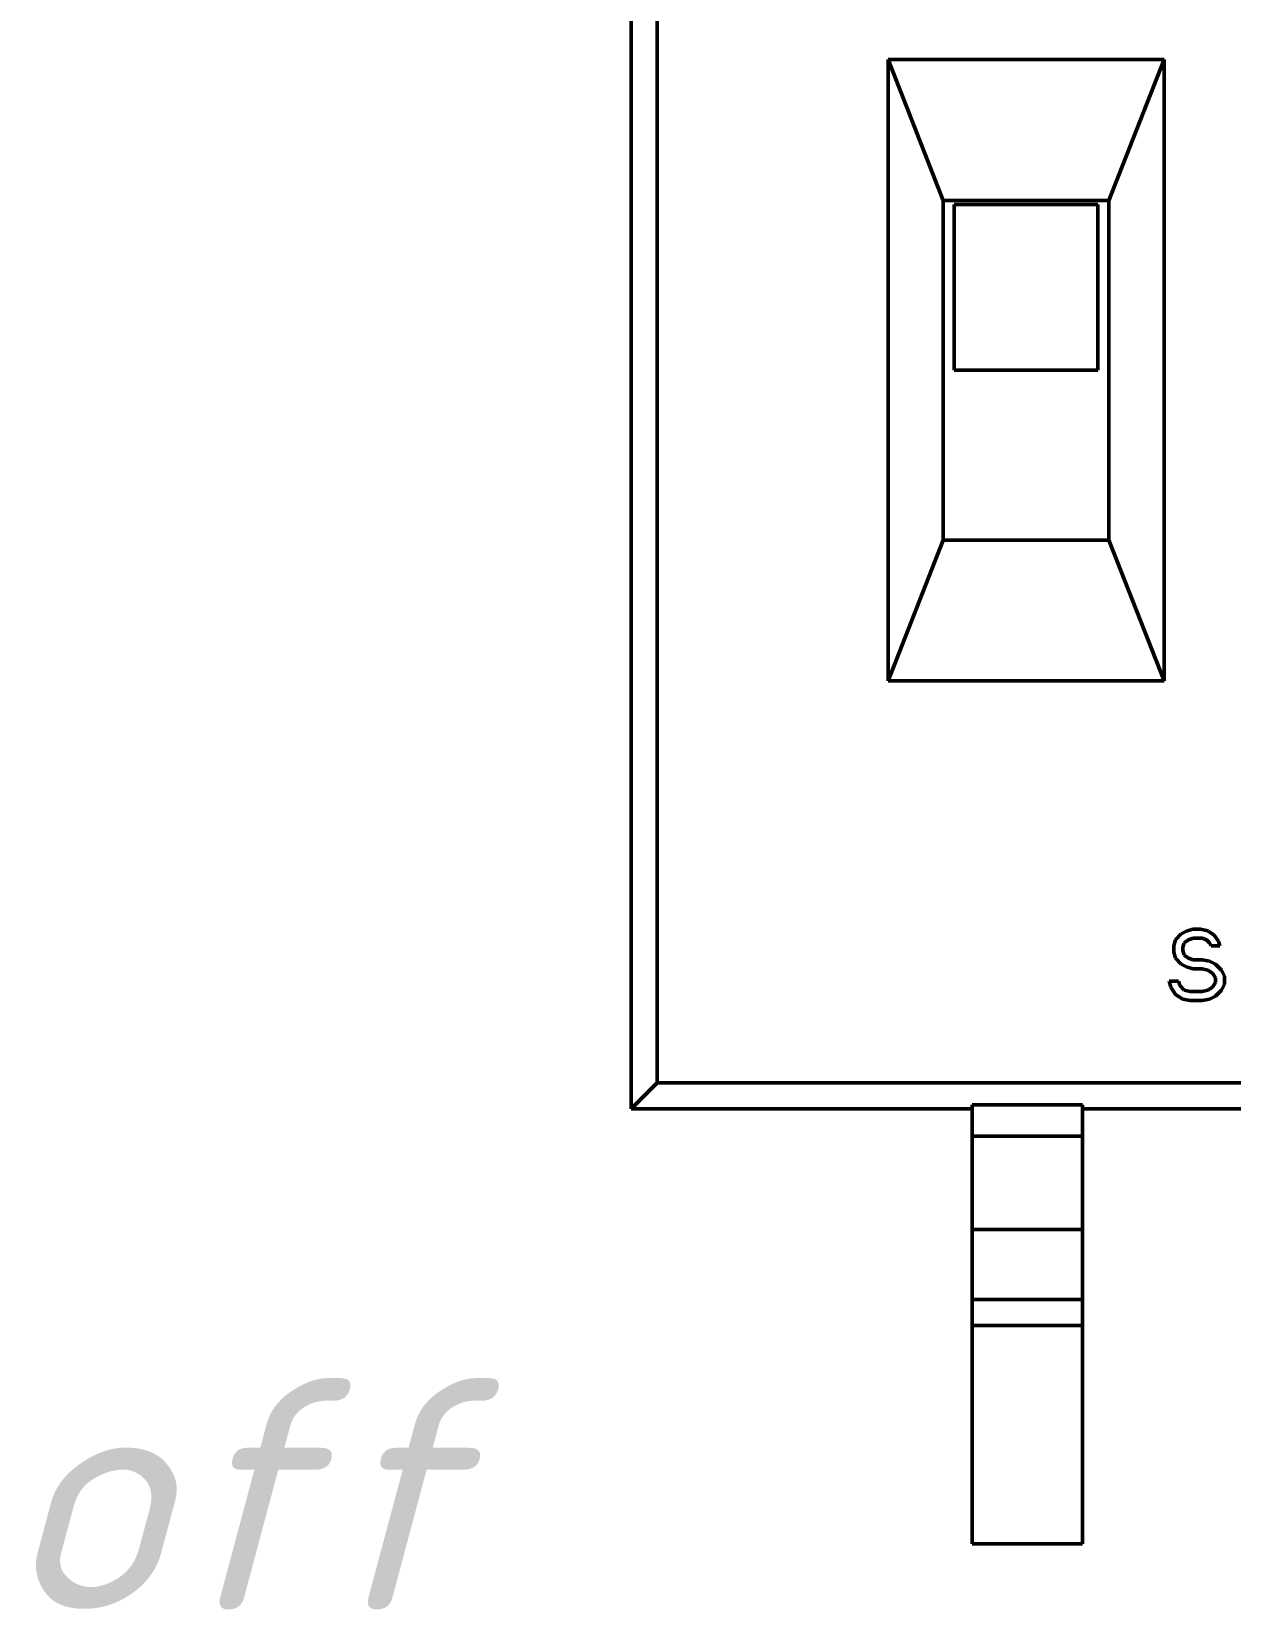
# Model space of a CAD drawing. Header units: millimetres. Extents: x 0 to 866, y 0 to 297.
# Drawn here: x 349.38 to 358.07, y 254.68 to 266.11 of the extents above; entities that cross this region are included whole.
import ezdxf

# ---------------------------------------------------------------- set-up
doc = ezdxf.new("R2010")
doc.units = ezdxf.units.MM
doc.layers.add('OSN50', color=3, linetype='Continuous', lineweight=50)
doc.layers.add('TEXT', color=1, linetype='Continuous', lineweight=30)
doc.styles.add('ISOCPEUR1', font='isocpeui.ttf', dxfattribs={"height": 4.7625})

msp = doc.modelspace()

# ---------------------------------------------------------------- linework, layer by layer
at = {"layer": 'OSN50', "color": 3}
for p, q in [((353.726, 269.003), (353.726, 258.303)), ((353.726, 258.303), (353.726, 269.003)), ((353.726, 269.003), (353.726, 258.303)), ((353.726, 258.303), (353.726, 269.003)), ((353.914, 258.491), (353.914, 268.815)), ((353.914, 258.491), (353.914, 268.815)), ((355.986, 264.883), (355.586, 265.903)), ((355.586, 261.403), (355.586, 265.903)), ((355.586, 265.903), (357.586, 265.903)), ((355.986, 264.883), (355.586, 265.903)), ((355.586, 261.403), (355.586, 265.903)), ((355.586, 265.903), (357.586, 265.903)), ((357.186, 264.883), (357.586, 265.903)), ((357.186, 264.883), (357.586, 265.903)), ((357.586, 261.403), (357.586, 265.903)), ((357.586, 261.403), (357.586, 265.903)), ((355.986, 264.883), (357.186, 264.883)), ((355.986, 262.423), (355.986, 264.883)), ((355.986, 264.883), (357.186, 264.883)), ((355.986, 262.423), (355.986, 264.883)), ((356.066, 264.853), (357.106, 264.853)), ((356.066, 263.653), (356.066, 264.853)), ((356.066, 264.853), (357.106, 264.853)), ((356.066, 263.653), (356.066, 264.853)), ((357.106, 263.653), (357.106, 264.853)), ((357.106, 263.653), (357.106, 264.853)), ((357.186, 262.423), (357.186, 264.883)), ((357.186, 262.423), (357.186, 264.883)), ((357.106, 263.653), (356.066, 263.653)), ((357.106, 263.653), (356.066, 263.653)), ((355.586, 261.403), (355.986, 262.423)), ((355.586, 261.403), (355.986, 262.423)), ((355.986, 262.423), (357.186, 262.423)), ((355.986, 262.423), (357.186, 262.423)), ((357.586, 261.403), (357.186, 262.423)), ((357.586, 261.403), (357.186, 262.423)), ((355.586, 261.403), (357.586, 261.403)), ((355.586, 261.403), (357.586, 261.403)), ((357.668, 259.527), (357.71, 259.571)), ((357.668, 259.527), (357.71, 259.571)), ((357.71, 259.571), (357.754, 259.593)), ((357.71, 259.571), (357.754, 259.593)), ((357.754, 259.593), (357.796, 259.605)), ((357.754, 259.593), (357.796, 259.605)), ((357.796, 259.605), (357.85, 259.605)), ((357.796, 259.605), (357.85, 259.605)), ((357.904, 259.593), (357.85, 259.605)), ((357.904, 259.593), (357.85, 259.605)), ((357.948, 259.561), (357.904, 259.593)), ((357.948, 259.561), (357.904, 259.593)), ((357.98, 259.517), (357.948, 259.561)), ((357.98, 259.517), (357.948, 259.561)), ((357.656, 259.483), (357.668, 259.527)), ((357.656, 259.483), (357.668, 259.527)), ((357.656, 259.439), (357.656, 259.483)), ((357.656, 259.439), (357.656, 259.483)), ((357.668, 259.395), (357.656, 259.439)), ((357.668, 259.395), (357.656, 259.439)), ((357.722, 259.473), (357.732, 259.505)), ((357.722, 259.473), (357.732, 259.505)), ((357.722, 259.451), (357.722, 259.473)), ((357.722, 259.451), (357.722, 259.473)), ((357.732, 259.417), (357.722, 259.451)), ((357.732, 259.417), (357.722, 259.451)), ((357.732, 259.505), (357.764, 259.527)), ((357.732, 259.505), (357.764, 259.527)), ((357.764, 259.527), (357.796, 259.539)), ((357.764, 259.527), (357.796, 259.539)), ((357.796, 259.539), (357.862, 259.539)), ((357.796, 259.539), (357.862, 259.539)), ((357.894, 259.527), (357.862, 259.539)), ((357.894, 259.527), (357.862, 259.539)), ((357.916, 259.505), (357.894, 259.527)), ((357.916, 259.505), (357.894, 259.527)), ((357.926, 259.483), (357.916, 259.505)), ((357.926, 259.483), (357.916, 259.505)), ((357.926, 259.483), (357.99, 259.483)), ((357.926, 259.483), (357.99, 259.483)), ((357.99, 259.483), (357.98, 259.517)), ((357.99, 259.483), (357.98, 259.517)), ((357.71, 259.351), (357.668, 259.395)), ((357.71, 259.351), (357.668, 259.395)), ((357.754, 259.329), (357.71, 259.351)), ((357.754, 259.329), (357.71, 259.351)), ((357.764, 259.395), (357.732, 259.417)), ((357.764, 259.395), (357.732, 259.417)), ((357.796, 259.317), (357.754, 259.329)), ((357.796, 259.317), (357.754, 259.329)), ((357.796, 259.383), (357.764, 259.395)), ((357.796, 259.383), (357.764, 259.395)), ((357.796, 259.383), (357.862, 259.383)), ((357.796, 259.383), (357.862, 259.383)), ((357.796, 259.317), (357.862, 259.317)), ((357.796, 259.317), (357.862, 259.317)), ((357.916, 259.373), (357.862, 259.383)), ((357.916, 259.373), (357.862, 259.383)), ((357.904, 259.307), (357.862, 259.317)), ((357.904, 259.307), (357.862, 259.317)), ((357.958, 259.351), (357.916, 259.373)), ((357.958, 259.351), (357.916, 259.373)), ((358.002, 259.307), (357.958, 259.351)), ((358.002, 259.307), (357.958, 259.351)), ((357.624, 259.229), (357.69, 259.229)), ((357.636, 259.185), (357.624, 259.229)), ((357.624, 259.229), (357.69, 259.229)), ((357.636, 259.185), (357.624, 259.229)), ((357.7, 259.197), (357.69, 259.229)), ((357.7, 259.197), (357.69, 259.229)), ((357.936, 259.285), (357.904, 259.307)), ((357.936, 259.285), (357.904, 259.307)), ((357.958, 259.251), (357.936, 259.285)), ((357.958, 259.251), (357.936, 259.285)), ((357.936, 259.185), (357.958, 259.219)), ((357.936, 259.185), (357.958, 259.219)), ((357.958, 259.219), (357.958, 259.251)), ((357.958, 259.219), (357.958, 259.251)), ((358.024, 259.263), (358.002, 259.307)), ((358.024, 259.263), (358.002, 259.307)), ((358.002, 259.163), (358.024, 259.207)), ((358.002, 259.163), (358.024, 259.207)), ((358.024, 259.207), (358.024, 259.263)), ((358.024, 259.207), (358.024, 259.263)), ((357.668, 259.131), (357.636, 259.185)), ((357.668, 259.131), (357.636, 259.185)), ((357.722, 259.097), (357.668, 259.131)), ((357.722, 259.097), (357.668, 259.131)), ((357.732, 259.163), (357.7, 259.197)), ((357.732, 259.163), (357.7, 259.197)), ((357.776, 259.087), (357.722, 259.097)), ((357.776, 259.087), (357.722, 259.097)), ((357.776, 259.153), (357.732, 259.163)), ((357.776, 259.153), (357.732, 259.163)), ((357.776, 259.153), (357.862, 259.153)), ((357.776, 259.153), (357.862, 259.153)), ((357.776, 259.087), (357.862, 259.087)), ((357.776, 259.087), (357.862, 259.087)), ((357.862, 259.153), (357.904, 259.163)), ((357.862, 259.153), (357.904, 259.163)), ((357.862, 259.087), (357.916, 259.097)), ((357.862, 259.087), (357.916, 259.097)), ((357.904, 259.163), (357.936, 259.185)), ((357.904, 259.163), (357.936, 259.185)), ((357.916, 259.097), (357.958, 259.119)), ((357.916, 259.097), (357.958, 259.119)), ((357.958, 259.119), (358.002, 259.163)), ((357.958, 259.119), (358.002, 259.163)), ((353.726, 258.303), (353.914, 258.491)), ((353.726, 258.303), (353.914, 258.491)), ((366.898, 258.491), (353.914, 258.491)), ((366.898, 258.491), (353.914, 258.491)), ((353.726, 258.303), (356.196, 258.303)), ((353.726, 258.303), (356.196, 258.303)), ((353.726, 258.303), (356.196, 258.303)), ((353.726, 258.303), (356.196, 258.303)), ((356.196, 258.105), (356.196, 258.331)), ((356.196, 258.331), (356.996, 258.331)), ((356.196, 258.105), (356.196, 258.331)), ((356.196, 258.331), (356.996, 258.331)), ((356.196, 258.303), (356.196, 255.153)), ((356.196, 258.303), (356.196, 255.153)), ((356.996, 258.105), (356.996, 258.331)), ((356.996, 258.105), (356.996, 258.331)), ((356.996, 255.153), (356.996, 258.303)), ((356.996, 258.303), (358.736, 258.303)), ((358.736, 258.303), (356.996, 258.303)), ((356.996, 255.153), (356.996, 258.303)), ((356.996, 258.303), (358.736, 258.303)), ((358.736, 258.303), (356.996, 258.303)), ((356.196, 257.931), (356.196, 258.105)), ((356.196, 258.105), (356.996, 258.105)), ((356.196, 257.931), (356.196, 258.105)), ((356.196, 258.105), (356.996, 258.105)), ((356.996, 257.931), (356.996, 258.105)), ((356.996, 257.931), (356.996, 258.105)), ((356.196, 257.767), (356.196, 257.931)), ((356.196, 257.767), (356.196, 257.931)), ((356.996, 257.767), (356.996, 257.931)), ((356.996, 257.767), (356.996, 257.931)), ((356.196, 257.623), (356.196, 257.767)), ((356.196, 257.623), (356.196, 257.767)), ((356.996, 257.623), (356.996, 257.767)), ((356.996, 257.623), (356.996, 257.767)), ((356.196, 257.509), (356.196, 257.623)), ((356.196, 257.509), (356.196, 257.623)), ((356.996, 257.509), (356.996, 257.623)), ((356.996, 257.509), (356.996, 257.623)), ((356.196, 257.429), (356.196, 257.509)), ((356.196, 257.429), (356.196, 257.509)), ((356.996, 257.429), (356.996, 257.509)), ((356.996, 257.429), (356.996, 257.509)), ((356.196, 256.921), (356.196, 257.429)), ((356.196, 257.429), (356.996, 257.429)), ((356.196, 256.921), (356.196, 257.429)), ((356.196, 257.429), (356.996, 257.429)), ((356.996, 256.921), (356.996, 257.429)), ((356.996, 256.921), (356.996, 257.429)), ((356.196, 256.899), (356.196, 256.921)), ((356.196, 256.921), (356.996, 256.921)), ((356.196, 256.899), (356.196, 256.921)), ((356.196, 256.921), (356.996, 256.921)), ((356.996, 256.899), (356.996, 256.921)), ((356.996, 256.899), (356.996, 256.921)), ((356.196, 256.867), (356.196, 256.899)), ((356.196, 256.867), (356.196, 256.899)), ((356.196, 256.827), (356.196, 256.867)), ((356.196, 256.827), (356.196, 256.867)), ((356.196, 256.781), (356.196, 256.827)), ((356.196, 256.781), (356.196, 256.827)), ((356.996, 256.867), (356.996, 256.899)), ((356.996, 256.867), (356.996, 256.899)), ((356.996, 256.827), (356.996, 256.867)), ((356.996, 256.827), (356.996, 256.867)), ((356.996, 256.781), (356.996, 256.827)), ((356.996, 256.781), (356.996, 256.827)), ((356.196, 256.733), (356.196, 256.781)), ((356.196, 256.733), (356.196, 256.781)), ((356.196, 255.153), (356.196, 256.733)), ((356.196, 256.733), (356.996, 256.733)), ((356.196, 255.153), (356.196, 256.733)), ((356.196, 256.733), (356.996, 256.733)), ((356.996, 256.733), (356.996, 256.781)), ((356.996, 256.733), (356.996, 256.781)), ((356.996, 255.153), (356.996, 256.733)), ((356.996, 255.153), (356.996, 256.733)), ((356.196, 255.153), (356.996, 255.153)), ((356.196, 255.153), (356.996, 255.153)), ((356.196, 255.153), (356.996, 255.153)), ((356.196, 255.153), (356.996, 255.153))]:
    msp.add_line(p, q, dxfattribs=at)

# ---------------------------------------------------------------- texts
at = {"layer": 'TEXT', "color": 1, "style": 'ISOCPEUR1'}
msp.add_text('off', height=1.6711, dxfattribs=at).set_placement((349.159, 254.673))

doc.saveas('drawing.dxf')
